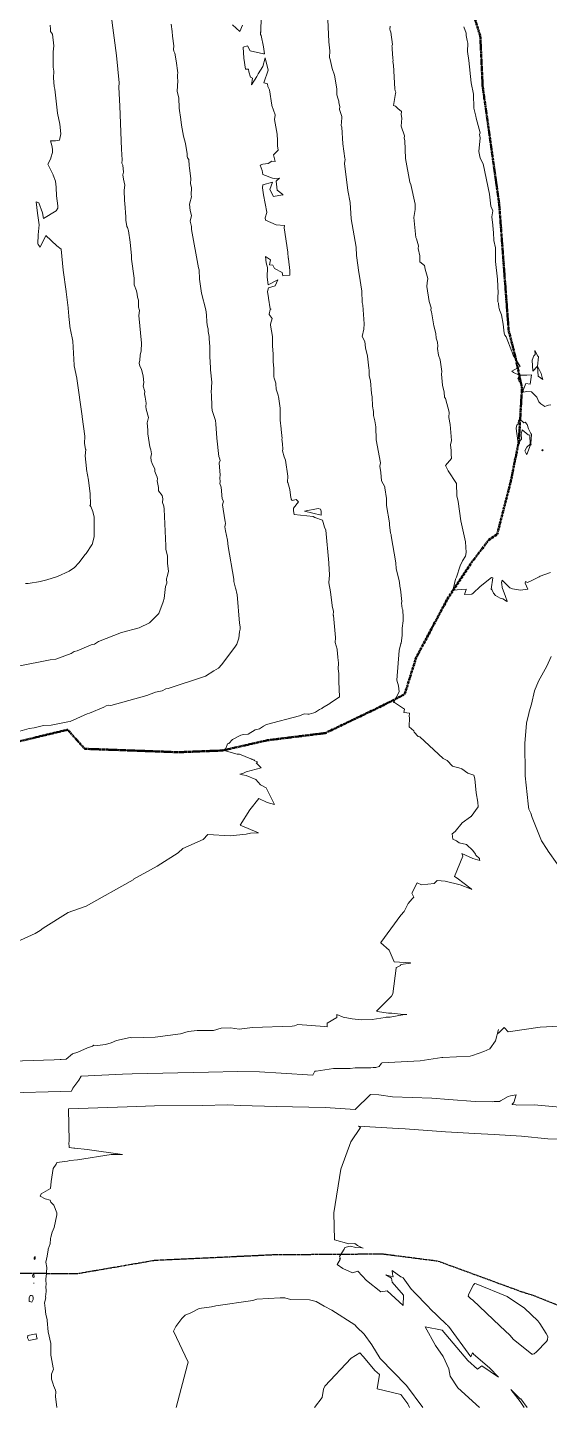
# Model space of a CAD drawing. Header units: metres. Extents: x 808092 to 809616, y 9156899 to 9158040.
# Drawn here: x 808846.7 to 809027.9, y 9156899.9 to 9157378.6 of the extents above; entities that cross this region are included whole.
import ezdxf

# ---------------------------------------------------------------- set-up
doc = ezdxf.new("R2010")
doc.units = ezdxf.units.M
doc.linetypes.add('ACAD_ISO08W100', pattern=[36, 24, -3, 6, -3])
doc.linetypes.add('PHANTOM2', pattern=[1.25, 0.625, -0.125, 0.125, -0.125, 0.125, -0.125])
doc.layers.add('AA L BOT', color=148, linetype='ACAD_ISO08W100')
doc.layers.add('C-TOPO-MAJR', color=9, linetype='Continuous')

msp = doc.modelspace()

# ---------------------------------------------------------------- linework, layer by layer
at = {"layer": 'AA L BOT', "color": 11, "linetype": 'PHANTOM2', "lineweight": 50, "flags": 128}
msp.add_lwpolyline([(809009.76, 9157202.86), (809014.54, 9157221.4), (809017.27, 9157235.2), (809018.36, 9157253.51), (809016.04, 9157264.42), (809013.72, 9157273.55), (809010.43, 9157317.5), (809004.7, 9157358.17), (809003.88, 9157375.54), (809001.56, 9157383.03), (808999.38, 9157413.85), (808997.46, 9157438.58), (808996.64, 9157444.85), (808989.68, 9157458.21), (808984.2, 9157467.93), (808976.7, 9157477.74), (808966.18, 9157491.69), (808960.72, 9157495.5), (808957.85, 9157501.09), (808948.81, 9157519.52), (808930.29, 9157538.21), (808919.72, 9157548.33), (808926.34, 9157564.44), (808941.53, 9157604.28), (808959.17, 9157651.22), (808975.82, 9157702.07), (808981.13, 9157717.28), (808980.58, 9157722.7), (808966.39, 9157741.88), (808939.93, 9157779.47), (808927.82, 9157791.17), (808904.71, 9157818.16), (808893.41, 9157829.72), (808866.84, 9157842.09), (808842.32, 9157851.69), (808817.56, 9157854.75), (808802.36, 9157852.79), (808789.98, 9157845.57), (808763, 9157811.51), (808742.78, 9157790.32), (808735.94, 9157780.28), (808724.4, 9157768.47), (808717.86, 9157758.74), (808710.35, 9157750.68), (808693.91, 9157731.58), (808681.39, 9157715.32), (808677.62, 9157704.31), (808672.61, 9157687.91), (808671.77, 9157677.18), (808672.47, 9157662.31), (808684.4, 9157645.86), (808698.32, 9157634.19), (808700.2, 9157605.97), (808695.24, 9157580.72), (808687.14, 9157556.16), (808680.76, 9157531.9), (808679.2, 9157507.34), (808676.36, 9157478.97), (808669.41, 9157453.99), (808665.72, 9157432.87), (808657.34, 9157401.65), (808651.95, 9157389.6), (808627.39, 9157376.81), (808613.63, 9157368.16), (808599.41, 9157357.21), (808589.63, 9157343.18), (808579.91, 9157324.84), (808565.92, 9157300.21), (808551.85, 9157274.81), (808547.84, 9157261.07), (808549.32, 9157250.14), (808556.53, 9157238.48), (808562.01, 9157228.25), (808573.12, 9157208.61), (808582.2, 9157194.93), (808600.88, 9157177.56), (808621.74, 9157158.62), (808629.84, 9157151.16), (808635.95, 9157144.12), (808668.13, 9157132.22), (808682.11, 9157128.83), (808705.18, 9157127.22), (808727.24, 9157125.01), (808744.34, 9157126.48), (808754.77, 9157125.31), (808764.18, 9157125.45), (808769.03, 9157127.8), (808780.93, 9157127.95), (808797.59, 9157127.66), (808824.19, 9157126.92), (808834.92, 9157128.83), (808860.61, 9157135), (808866.51, 9157128.37), (808899.13, 9157127.19), (808914.32, 9157127.78), (808929.8, 9157131.31), (808950.06, 9157133.82), (808969.68, 9157143.23), (808977.61, 9157147.31), (808981.62, 9157160.05), (808992.52, 9157180.45), (809000.83, 9157192.98), (809006.88, 9157200.89)], close=True, dxfattribs=at)
at = {"layer": 'AA L BOT', "color": 11, "linetype": 'PHANTOM2', "flags": 128}
msp.add_lwpolyline([(808580.24, 9156899.9), (808592.26, 9156916.61), (808602.76, 9156927.96), (808614.3, 9156936.56), (808635.12, 9156949.47), (808656.34, 9156960.35), (808689.22, 9156975.49), (808702.48, 9156977.55), (808728.85, 9156982.9), (808764.33, 9156985.64), (808777.53, 9156983.72), (808785.78, 9156974.92), (808796.79, 9156968.6), (808806.14, 9156959.53), (808819.06, 9156951.84), (808833.09, 9156946.61), (808863.72, 9156946.31), (808890.95, 9156950.98), (808932.2, 9156952.91), (808969.88, 9156953.18), (808989.13, 9156950.71), (809018.42, 9156939.98), (809018.98, 9156939.88), (809019.91, 9156939.52), (809022.15, 9156938.83), (809026.4, 9156937.17), (809029.47, 9156935.95), (809030.28, 9156935.65), (809031.56, 9156935.22), (809034.85, 9156933.83), (809035.39, 9156933.62), (809035.73, 9156933.52), (809036.96, 9156933.03), (809038.77, 9156932.1), (809038.92, 9156932.01), (809042.44, 9156930.38), (809042.86, 9156930.11), (809045.31, 9156929.03), (809045.9, 9156928.69), (809048.1, 9156927.69), (809049.15, 9156927.1), (809050.92, 9156926.36), (809052.61, 9156925.51), (809054.55, 9156924.43), (809055.93, 9156923.78), (809057.85, 9156922.91), (809058.82, 9156922.45), (809061.03, 9156921.48), (809063.11, 9156920.64), (809063.82, 9156920.26), (809064, 9156920.08), (809066.63, 9156918.47), (809068.04, 9156917.4), (809070.98, 9156915.93), (809075.22, 9156913.34), (809078.01, 9156911.49), (809078.54, 9156911.24), (809086.03, 9156907.43), (809088.01, 9156906.43), (809095.09, 9156902.75), (809096.85, 9156901.55), (809099.32, 9156900.14), (809099.77, 9156899.9)], dxfattribs=at)
at = {"layer": 'C-TOPO-MAJR', "color": 9, "linetype": 'Continuous', "lineweight": 5}
for points, elevation in [([(808837.62, 9157019.85), (808855.9, 9157020.51), (808858.36, 9157020.6), (808857.99, 9157020.63), (808860.07, 9157020.74), (808862.29, 9157022.58), (808864.16, 9157023.15), (808867.54, 9157024.64), (808869.27, 9157025.22), (808869.73, 9157025.53), (808870.93, 9157025.5), (808873.69, 9157025.84), (808875.72, 9157026.32), (808877.6, 9157027.18), (808882.3, 9157028.17), (808882.6, 9157028.15), (808890.99, 9157028.37), (808899.82, 9157029.46), (808902.42, 9157030.28), (808905.57, 9157030.61), (808911.27, 9157030.67), (808913.94, 9157031.42), (808917.19, 9157031.55), (808920.12, 9157031.14), (808924.83, 9157031.69), (808938.59, 9157032.17), (808939.36, 9157032.31), (808940.52, 9157032.76), (808949.79, 9157032.04), (808950.7, 9157031.87), (808950.68, 9157033.15), (808954.05, 9157035.11), (808954.11, 9157036.25), (808956.31, 9157035.25), (808959.42, 9157034.65), (808962.62, 9157034.33), (808966.33, 9157034.48), (808970.85, 9157035.12), (808971.18, 9157035.25), (808971.58, 9157035.23), (808972.54, 9157035.32), (808976.91, 9157036.11), (808976.94, 9157036.12), (808978.36, 9157036.24), (808977.18, 9157036.22), (808977.16, 9157036.23), (808973.18, 9157036.66), (808971.99, 9157036.7), (808968.07, 9157037.26), (808967.88, 9157037.35), (808973.1, 9157042.59), (808973.54, 9157043.39), (808974.7, 9157052.29), (808974.65, 9157052.47), (808974.83, 9157052.51), (808976.15, 9157053.25), (808976.31, 9157053.58), (808979.6, 9157053.96), (808979.6, 9157054.12), (808973.99, 9157054.46), (808972.19, 9157058.57), (808969.37, 9157061.08), (808969.35, 9157061.11), (808969.34, 9157061.13), (808969.35, 9157061.14), (808969.36, 9157061.15), (808976.26, 9157070.67), (808977.39, 9157071.99), (808978.81, 9157074.67), (808980.17, 9157076.36), (808980.83, 9157076.96), (808980.06, 9157078.31), (808981.96, 9157081.86), (808983.52, 9157081.22), (808987.86, 9157081.68), (808988.88, 9157082.72), (808991.64, 9157082.43), (808996.89, 9157081.19), (809000.52, 9157079.8), (809000.6, 9157079.81), (809000.61, 9157079.8), (809000.89, 9157079.6), (809000.66, 9157079.83), (808995.9, 9157083.51), (808994.94, 9157084.06), (808997.83, 9157091.16), (808997.59, 9157091.77), (808997.44, 9157092), (809001.32, 9157090.33), (809003.68, 9157089.6), (809003.59, 9157090.02), (809003.59, 9157090.35), (809002.31, 9157091.52), (809002.17, 9157091.86), (809001.23, 9157093.1), (808999.11, 9157095.16), (808996.52, 9157095.78), (808995.63, 9157096.44), (808994.32, 9157096.97), (808994.06, 9157098.85), (808995.13, 9157099.63), (808997.56, 9157102.69), (809000.51, 9157104.77), (809000.6, 9157104.88), (809000.68, 9157104.94), (809003.15, 9157108.23), (809003.06, 9157109.81), (809002.39, 9157113.09), (809001.99, 9157118), (809001.6, 9157119.27), (808999.56, 9157119.96), (808997.47, 9157121.42), (808997.22, 9157121.54), (808994.26, 9157122.37), (808992.4, 9157124.32), (808991.02, 9157125.06), (808982.85, 9157132.58), (808982.34, 9157132.6), (808980.91, 9157134.18), (808980.82, 9157134.55), (808979.17, 9157135.99), (808979.17, 9157136), (808979.18, 9157136.05), (808979.26, 9157139.2), (808979.17, 9157139.58), (808979.27, 9157140.72), (808977.44, 9157141.01), (808977.31, 9157141), (808977.27, 9157140.98), (808977.51, 9157142.1), (808974.11, 9157144.38), (808973.97, 9157144.44), (808973.94, 9157144.43), (808973.86, 9157144.44), (808973.75, 9157144.59), (808973.9, 9157144.69), (808973.96, 9157144.75), (808975.75, 9157148.13), (808975.47, 9157150.2), (808974.89, 9157152.23), (808975.73, 9157162.43), (808976.27, 9157164.87), (808976.35, 9157165.02), (808976.76, 9157167.63), (808976.74, 9157170.27), (808977.09, 9157172.77), (808977.13, 9157173.94), (808976.96, 9157176.57), (808976.79, 9157177.09), (808976.57, 9157178.86), (808976.62, 9157179.49), (808976.15, 9157183.7), (808976.02, 9157184.04), (808975.66, 9157186.7), (808974.69, 9157190.82), (808974.52, 9157192.91), (808972.93, 9157202.27), (808972.9, 9157202.68), (808972.69, 9157203.13), (808972.3, 9157206.06), (808972.31, 9157206.76), (808971.27, 9157212.82), (808971.33, 9157215.19), (808970.69, 9157218.92), (808970.72, 9157219.3), (808969.52, 9157221.34), (808969.37, 9157224.24), (808969.03, 9157226.46), (808969.21, 9157227.58), (808967.74, 9157235.59), (808967.6, 9157240.02), (808967.29, 9157242.2), (808966.85, 9157244), (808966.83, 9157245.41), (808966.42, 9157247.21), (808966.29, 9157250.46), (808966.1, 9157251.58), (808965.76, 9157256.06), (808965.33, 9157257.71), (808965.27, 9157259.7), (808965.12, 9157260.42), (808964.7, 9157264.62), (808964.02, 9157267.51), (808963.76, 9157269.66), (808962.9, 9157271.45), (808963.4, 9157273.95), (808963.5, 9157275.74), (808963.05, 9157282.31), (808962.86, 9157283.22), (808962.73, 9157287.16), (808961.82, 9157293), (808961.65, 9157293.65), (808960.9, 9157299.51), (808960.79, 9157302.43), (808959.02, 9157312.26), (808958.68, 9157317.83), (808957.88, 9157322), (808956.75, 9157331.36), (808956.96, 9157332.91), (808956.79, 9157333.11), (808956.17, 9157338.19), (808955.75, 9157344), (808955.53, 9157344.57), (808955.56, 9157344.95), (808955.69, 9157345.46), (808955.81, 9157347.7), (808955.02, 9157350.09), (808955.05, 9157351.22), (808954.79, 9157352.49), (808954.81, 9157352.99), (808954.49, 9157353.71), (808954.08, 9157355.29), (808954.08, 9157357.27), (808953.29, 9157362), (808952.42, 9157364.37), (808951.77, 9157367.49), (808951.56, 9157368.2), (808951.63, 9157370.51), (808951.57, 9157371.55), (808951.24, 9157373.59), (808950.66, 9157386.49)], 2860), ([(808842.95, 9157061.43), (808849.31, 9157064.3), (808851.03, 9157065.34), (808852.11, 9157066.17), (808860.82, 9157071.54), (808866.38, 9157073.56), (808866.81, 9157073.65), (808883.36, 9157082.92), (808883.5, 9157083.17), (808891.73, 9157087.66), (808898.94, 9157092.31), (808900.62, 9157093.79), (808907.66, 9157096.93), (808909.23, 9157098.67), (808917.03, 9157098.2), (808922.61, 9157098.76), (808924.04, 9157099.15), (808926.91, 9157099.24), (808920.51, 9157101.83), (808923.81, 9157107.15), (808926.92, 9157111.09), (808929.9, 9157109.78), (808932.41, 9157109.1), (808929.52, 9157114.8), (808927.57, 9157115.92), (808925.9, 9157117.67), (808922.59, 9157119.06), (808921.34, 9157119.29), (808920.33, 9157119.58), (808921.66, 9157119.92), (808922.61, 9157120.39), (808927.75, 9157121.74), (808926.06, 9157123.48), (808926.63, 9157123.76), (808925.08, 9157124.42), (808925.58, 9157124.43), (808924.72, 9157124.67), (808924.5, 9157124.79), (808924.37, 9157124.85), (808924.24, 9157124.84), (808920.21, 9157126.55), (808919.41, 9157126.53), (808914.92, 9157127.74), (808914.35, 9157127.72), (808915.49, 9157128.5), (808916.09, 9157130.07), (808916.55, 9157130.24), (808917.81, 9157131.61), (808920.77, 9157133.08), (808921.71, 9157133.34), (808923.27, 9157133.5), (808925.75, 9157134.96), (808927.22, 9157135.31), (808928.56, 9157136.26), (808929.61, 9157136.86), (808941.07, 9157139.86), (808942.77, 9157140.46), (808943.97, 9157140.35), (808944.44, 9157140.38), (808946.09, 9157140.9), (808946.27, 9157141), (808946.6, 9157141.09), (808947.99, 9157142.05), (808948.88, 9157142.38), (808949.09, 9157142.57), (808951.6, 9157144.1), (808951.73, 9157144.18), (808955.04, 9157146.37), (808954.79, 9157151.77), (808954.78, 9157151.78), (808954.76, 9157154.45), (808954.5, 9157156.1), (808954.61, 9157158.09), (808954.6, 9157158.14), (808954.4, 9157160), (808954.4, 9157160.14), (808954.16, 9157162.75), (808954.15, 9157162.81), (808954.14, 9157162.93), (808953.46, 9157165.26), (808953.59, 9157166.92), (808953.58, 9157166.95), (808953.59, 9157167.03), (808952.87, 9157174.62), (808952.84, 9157174.74), (808952.86, 9157176.15), (808952.49, 9157177.88), (808952.49, 9157178.13), (808951.89, 9157182.78), (808951.89, 9157182.88), (808951.24, 9157185.9), (808951.25, 9157186.06), (808951.51, 9157188.65), (808951.49, 9157188.7), (808951.27, 9157192.7), (808951.28, 9157192.84), (808950.24, 9157204.17), (808949.77, 9157205.28), (808949.77, 9157205.29), (808949.04, 9157207.68), (808946.4, 9157208.63), (808945.88, 9157208.91), (808939.25, 9157209.65), (808939.04, 9157210.87), (808939.01, 9157211.89), (808940.79, 9157214.02), (808939.93, 9157214.82), (808938.55, 9157214.49), (808938.21, 9157214.99), (808938.19, 9157215.04), (808938, 9157216.3), (808937.98, 9157216.35), (808937.77, 9157218.35), (808937.77, 9157218.35), (808937, 9157220.81), (808936.98, 9157220.88), (808936.99, 9157223), (808936.2, 9157228.52), (808935.75, 9157229.65), (808935.22, 9157231.77), (808935.27, 9157232.28), (808935.18, 9157234.13), (808934.97, 9157235.84), (808935.03, 9157236.06), (808934.73, 9157239.11), (808934.75, 9157239.41), (808934.37, 9157242.33), (808934.43, 9157246.27), (808934.35, 9157246.57), (808933.81, 9157250.56), (808933.72, 9157250.79), (808933.71, 9157251.04), (808933.04, 9157253.14), (808932.88, 9157254.98), (808932.83, 9157255.22), (808932.29, 9157256.94), (808932.2, 9157257.46), (808932.21, 9157260.36), (808931.9, 9157262.67), (808932, 9157265.34), (808931.67, 9157268.02), (808931.67, 9157271.45), (808931.02, 9157275.29), (808930.99, 9157275.64), (808931.57, 9157277.6), (808930.61, 9157279.02), (808930.61, 9157279.14), (808930.92, 9157280.75), (808931.29, 9157280.83), (808931.2, 9157280.94), (808930.91, 9157280.95), (808930.33, 9157284.71), (808930.28, 9157284.81), (808929.97, 9157286.96), (808930.35, 9157288.29), (808932.66, 9157289.03), (808933.54, 9157291.07), (808930.27, 9157289.34), (808929.86, 9157292.04), (808930, 9157295.36), (808929.53, 9157296.9), (808929.32, 9157299.2), (808930.98, 9157297.97), (808930.73, 9157296.23), (808931.86, 9157296.17), (808932.37, 9157295.04), (808935.04, 9157293.56), (808935.3, 9157292.5), (808937.73, 9157292.67), (808937.71, 9157294.3), (808937.23, 9157298.4), (808937.28, 9157298.51), (808937.27, 9157298.58), (808937.2, 9157298.57), (808937.06, 9157300.7), (808935.79, 9157309.12), (808935.86, 9157309.89), (808933.01, 9157310.16), (808929.31, 9157311.73), (808929.23, 9157312.59), (808929.75, 9157314.42), (808929.75, 9157314.48), (808928.61, 9157320.57), (808928.3, 9157322.92), (808928.42, 9157324), (808931.67, 9157324.9), (808930.77, 9157322.42), (808932.1, 9157319.91), (808935.24, 9157320.51), (808935.3, 9157320.47), (808935.36, 9157320.64), (808935.36, 9157320.65), (808935.35, 9157320.68), (808933.37, 9157322.17), (808933.03, 9157325.32), (808933.26, 9157325.46), (808934.14, 9157326.35), (808933.11, 9157326.15), (808931.74, 9157326.36), (808928.34, 9157327.59), (808928.12, 9157328.95), (808927.49, 9157330.87), (808928.37, 9157331.17), (808930.19, 9157331.46), (808931.51, 9157332.28), (808932.62, 9157332.08), (808932.04, 9157334.43), (808933.64, 9157336.07), (808933.42, 9157337.51), (808933.47, 9157339.29), (808933.45, 9157339.34), (808933.35, 9157341.56), (808932.47, 9157346.7), (808932.44, 9157346.81), (808932.66, 9157348.09), (808932.66, 9157348.24), (808931.53, 9157351.57), (808931.53, 9157351.62), (808930.67, 9157356.93), (808930.07, 9157358.08), (808930.01, 9157359.03), (808928.73, 9157359.35), (808930.26, 9157363.81), (808929.19, 9157368.05), (808928.35, 9157365.07), (808926.72, 9157362.51), (808926.29, 9157361.56), (808924.43, 9157358.66), (808924.82, 9157361), (808924.12, 9157361.39), (808923.49, 9157363.21), (808923.38, 9157364.14), (808922.36, 9157364.13), (808921.75, 9157367.99), (808921.56, 9157371.75), (808923.04, 9157372.27), (808923.93, 9157370.46), (808928.62, 9157369.42), (808928.91, 9157369.48), (808928.64, 9157371.9), (808927.82, 9157375.84), (808927.57, 9157376.19), (808927.57, 9157377.1), (808927.71, 9157376.89), (808927.84, 9157382.53)], 2870), ([(808843.42, 9157157.05), (808854.51, 9157159.29), (808856.49, 9157159.45), (808861.81, 9157161.49), (808862.85, 9157162.07), (808863.84, 9157162.36), (808868.74, 9157164.43), (808869.91, 9157164.68), (808871.32, 9157165.62), (808879.27, 9157168.75), (808885.38, 9157170.33), (808889.06, 9157172.07), (808892.2, 9157175.3), (808893.8, 9157179.36), (808894.05, 9157180.5), (808894.59, 9157184.65), (808894.98, 9157185.83), (808894.97, 9157187.34), (808895.29, 9157188.51), (808895.58, 9157189.95), (808895.24, 9157192.71), (808895.22, 9157195.19), (808895.05, 9157196.28), (808894.68, 9157197.52), (808894.71, 9157198.84), (808894.13, 9157211.52), (808893.97, 9157212.54), (808893.56, 9157213.81), (808893.69, 9157215.11), (808893.36, 9157216.26), (808892.14, 9157217.85), (808892.09, 9157219.07), (808891.95, 9157220.18), (808891.62, 9157221.38), (808891.76, 9157222.05), (808891.64, 9157222.61), (808891.29, 9157223.37), (808890.85, 9157224.55), (808890.89, 9157225.39), (808889.93, 9157227.39), (808889.61, 9157228.29), (808889.51, 9157229.54), (808889.71, 9157230.72), (808889.44, 9157232.05), (808889.11, 9157233.09), (808888.42, 9157237.66), (808888.49, 9157238.92), (808888.18, 9157241.45), (808888.72, 9157243.3), (808887.89, 9157246.16), (808887.73, 9157247.15), (808887.8, 9157248.26), (808887.52, 9157250.39), (808887.23, 9157251.47), (808887.34, 9157252.37), (808886.85, 9157254.21), (808886.99, 9157255.44), (808886.78, 9157257.62), (808886.28, 9157260.05), (808885.63, 9157261.11), (808885.46, 9157262.16), (808885.66, 9157263.16), (808885.81, 9157264.94), (808886.07, 9157266.45), (808886.21, 9157269.1), (808885.36, 9157278.64), (808885.51, 9157280.47), (808885.18, 9157281.61), (808885.15, 9157283.95), (808884.82, 9157284.99), (808884.71, 9157286.13), (808884.45, 9157287.22), (808883.67, 9157289.33), (808883.64, 9157291.62), (808882.75, 9157298.22), (808882.73, 9157299.44), (808882.33, 9157304.17), (808881.69, 9157308.1), (808881.35, 9157309.21), (808881.12, 9157309.59), (808880.84, 9157311.76), (808880.85, 9157312.89), (808880.49, 9157317.59), (808880.32, 9157318.61), (808880.21, 9157322.21), (808880.4, 9157323.91), (808879.96, 9157325.99), (808879.81, 9157327.45), (808879.93, 9157328.38), (808879.74, 9157330.82), (808879.38, 9157331.53), (808879.5, 9157332.72), (808879.34, 9157336.4), (808878.75, 9157351.36), (808878.33, 9157357.92), (808878.45, 9157359.41), (808877.5, 9157368.86), (808875.7, 9157382.83)], 2890), ([(808843.96, 9157134.45), (808847.25, 9157135.4), (808848.96, 9157135.62), (808852.19, 9157136.47), (808854.85, 9157136.61), (808860.65, 9157137.68), (808861.45, 9157137.89), (808867.42, 9157140.49), (808868.23, 9157140.71), (808873.19, 9157142.76), (808873.92, 9157143.3), (808874.83, 9157143.48), (808875.64, 9157143.4), (808888.11, 9157146.83), (808891.13, 9157147.98), (808893.4, 9157148.51), (808894.71, 9157149.13), (808895.49, 9157149.27), (808908.41, 9157153.54), (808911.3, 9157155.47), (808912.98, 9157156.4), (808914.08, 9157157.59), (808918.86, 9157163.93), (808919.29, 9157164.65), (808920.09, 9157166.7), (808920.32, 9157168.98), (808920.53, 9157169.83), (808920.53, 9157170.67), (808920.3, 9157171.99), (808919.42, 9157181.89), (808919.21, 9157182.73), (808919.09, 9157183.39), (808918.84, 9157184.09), (808918.3, 9157186.43), (808918.26, 9157187.23), (808916.29, 9157198.54), (808916.08, 9157200.71), (808915.41, 9157203.93), (808915.21, 9157205.43), (808915.46, 9157206.52), (808915.34, 9157207.17), (808915.17, 9157207.8), (808914.35, 9157213.01), (808914.69, 9157214.25), (808914.27, 9157215.11), (808913.85, 9157219.18), (808913.43, 9157220.45), (808913.54, 9157220.95), (808913.48, 9157222.33), (808913.55, 9157223.31), (808913.16, 9157227.57), (808913.5, 9157228.44), (808913.37, 9157229.16), (808913.14, 9157229.8), (808912.4, 9157236.19), (808912.1, 9157241.13), (808911.9, 9157242.23), (808910.79, 9157245.72), (808910.6, 9157247), (808910.51, 9157251.28), (808910.4, 9157251.95), (808910.6, 9157255.53), (808910.18, 9157259.81), (808910.24, 9157260.55), (808909.92, 9157264.51), (808909.98, 9157267.77), (808909.75, 9157270.68), (808909.78, 9157271.45), (808909.44, 9157273.11), (808909.38, 9157274.02), (808909.14, 9157274.79), (808908.88, 9157276.36), (808908.75, 9157278.96), (808908.58, 9157280.6), (808907.09, 9157286.4), (808906.39, 9157291.34), (808906.21, 9157294.48), (808905.99, 9157295.23), (808903.62, 9157308.54), (808903.57, 9157309.55), (808903.12, 9157311.4), (808903.6, 9157313.39), (808903.15, 9157315.16), (808902.92, 9157317.26), (808903.3, 9157318.54), (808903.35, 9157319.03), (808903.54, 9157319.81), (808903.43, 9157320.55), (808903.57, 9157322.98), (808903.29, 9157324.52), (808903.32, 9157326.12), (808902.95, 9157329.93), (808902.74, 9157330.62), (808902.68, 9157332.76), (808902.25, 9157333.41), (808902.09, 9157333.99), (808902.09, 9157334.81), (808901.57, 9157338.3), (808900.77, 9157340.84), (808900.08, 9157344.73), (808899.95, 9157346.67), (808899.36, 9157350.58), (808899.24, 9157354.25), (808898.93, 9157355.02), (808898.64, 9157356.54), (808898.84, 9157360.05), (808898.71, 9157361.29), (808898.76, 9157362.16), (808898.87, 9157362.87), (808898.3, 9157366.98), (808897.78, 9157369.72), (808897.5, 9157370.37), (808897.32, 9157370.96), (808897.41, 9157372.24), (808897, 9157375.61), (808896.91, 9157377.16), (808896.58, 9157379.75)], 2880), ([(808845.96, 9157185.69), (808846.87, 9157185.67), (808851.12, 9157186.37), (808851.48, 9157186.49), (808853.37, 9157186.96), (808857.02, 9157188.18), (808861.08, 9157189.98), (808862.94, 9157191.3), (808862.99, 9157191.32), (808864.44, 9157192.9), (808866.66, 9157195.83), (808867.01, 9157196.18), (808869.03, 9157199.15), (808869.04, 9157199.18), (808869.05, 9157199.25), (808869.82, 9157201.93), (808869.83, 9157201.97), (808869.83, 9157202.07), (808869.83, 9157202.12), (808869.81, 9157208.44), (808869.78, 9157208.69), (808869.32, 9157210.69), (808868.62, 9157212.39), (808868.24, 9157212.75), (808868.52, 9157213.03), (808868.41, 9157216.89), (808867.86, 9157221.41), (808867.86, 9157221.59), (808867.14, 9157225.23), (808867.14, 9157225.41), (808867.1, 9157225.58), (808866.65, 9157230.06), (808866.87, 9157232.19), (808866.83, 9157232.31), (808866.45, 9157234.27), (808866.5, 9157236.77), (808865.68, 9157243.49), (808865.67, 9157243.71), (808863.76, 9157256.84), (808863.76, 9157256.99), (808862.91, 9157261.28), (808862.9, 9157261.38), (808862.9, 9157261.42), (808862.37, 9157269.73), (808861.56, 9157273.77), (808861.57, 9157273.86), (808861.51, 9157274.01), (808860.96, 9157278.3), (808860.99, 9157278.44), (808860.79, 9157281.18), (808860.78, 9157281.28), (808860.78, 9157281.36), (808860.1, 9157286.93), (808860.08, 9157286.98), (808860.08, 9157287.03), (808858.99, 9157294.46), (808858.29, 9157301.68), (808856.79, 9157302.86), (808853.07, 9157306.47), (808851.01, 9157302.39), (808850.36, 9157303.35), (808850.27, 9157303.7), (808850.26, 9157303.72), (808850.41, 9157306.55), (808850.41, 9157306.58), (808850.41, 9157306.64), (808850.71, 9157310.16), (808850.13, 9157314.18), (808850.12, 9157314.2), (808849.69, 9157318.12), (808850.58, 9157317.79), (808851.88, 9157314.34), (808852.23, 9157312.38), (808856.65, 9157314.94), (808857.24, 9157315.87), (808857.18, 9157316.73), (808857.18, 9157316.76), (808856.68, 9157320.18), (808856.56, 9157323.07), (808856.59, 9157323.14), (808856.55, 9157323.19), (808856.35, 9157325.26), (808855.6, 9157327.31), (808855.61, 9157327.44), (808854.73, 9157329.1), (808854.69, 9157329.35), (808853.74, 9157331.19), (808854.75, 9157333.14), (808854.74, 9157333.36), (808855.31, 9157335.26), (808855.29, 9157336.36), (808855.12, 9157337.68), (808854.67, 9157339.29), (808856.36, 9157339.23), (808857.71, 9157339.46), (808858.23, 9157341.65), (808857.86, 9157345.04), (808857.06, 9157348.88), (808856.18, 9157357.15), (808855.92, 9157358.18), (808855.71, 9157361.16), (808855.81, 9157363.46), (808855.56, 9157364.83), (808855.54, 9157370.18), (808855.77, 9157372.18), (808855.38, 9157376.28), (808854.6, 9157377.19), (808854.65, 9157378.03), (808854.52, 9157379.39)], 2900), ([(808921.27, 9157379.4), (808920.42, 9157377.22), (808917.87, 9157379.55)], 2870), ([(809028.29, 9157189.48), (809024.62, 9157188.31), (809024.29, 9157188.05), (809021.99, 9157186.83), (809020.23, 9157186.06), (809019.54, 9157186.42), (809019.46, 9157185.81), (809020.37, 9157183.77), (809017.83, 9157183.41), (809015.05, 9157183.83), (809014.08, 9157184.24), (809012.78, 9157185.65), (809012.14, 9157186.15), (809011.47, 9157186.82), (809011.22, 9157186.09), (809011.34, 9157185.46), (809011.43, 9157184.35), (809012.68, 9157181.25), (809013.21, 9157179.57), (809013.21, 9157179.55), (809013.15, 9157179.47), (809013.02, 9157179.58), (809011.66, 9157180.34), (809010.79, 9157180.64), (809009.17, 9157181.57), (809008.51, 9157182.31), (809007.93, 9157183.66), (809007.93, 9157183.9), (809007.73, 9157183.67), (809007.6, 9157183.75), (809008.24, 9157187.7), (809007.82, 9157187.79), (809003.81, 9157184.63), (809001.46, 9157182.38), (809000.98, 9157182.02), (808998.43, 9157181.86), (808999.03, 9157183.69), (808999.01, 9157183.71), (808998.99, 9157183.74), (808994.24, 9157183.46), (808994.6, 9157184.19), (808995.3, 9157187.26), (808995.57, 9157187.89), (808996.89, 9157191.82), (808997.67, 9157193.6), (808998.73, 9157195.16), (808999.03, 9157196.44), (808998.77, 9157200.2), (808997.09, 9157207.41), (808996.23, 9157214.19), (808995.78, 9157216.17), (808995.57, 9157220.44), (808992.68, 9157224.82), (808991.74, 9157226.7), (808993.89, 9157229.1), (808993.72, 9157230.58), (808993.75, 9157231.91), (808993.51, 9157233.86), (808993.87, 9157235.3), (808993.47, 9157240.82), (808993, 9157243.32), (808993.12, 9157245.2), (808991.84, 9157249.95), (808991.4, 9157250.31), (808991.3, 9157252.05), (808990.72, 9157254.54), (808990.41, 9157258.34), (808990.58, 9157259.28), (808989.94, 9157263.33), (808989.4, 9157264.98), (808989.03, 9157267.29), (808989.15, 9157268.05), (808989.05, 9157269.4), (808988.54, 9157270.86), (808988.41, 9157272.39), (808987.71, 9157275.13), (808986.91, 9157279.99), (808986.66, 9157280.58), (808986.79, 9157281.29), (808986.17, 9157283.54), (808985.36, 9157288.79), (808985.45, 9157289.99), (808985.69, 9157291.55), (808984.73, 9157294.77), (808984.49, 9157295.99), (808982.85, 9157297.33), (808982.93, 9157298.65), (808982.85, 9157299.44), (808982.32, 9157301.93), (808982.37, 9157302.85), (808981.77, 9157305.31), (808981.55, 9157305.8), (808980.81, 9157312.72), (808981.32, 9157315.46), (808981.24, 9157317.26), (808979.78, 9157324.1), (808979.39, 9157324.93), (808977.95, 9157333.18), (808977.64, 9157339.39), (808977.39, 9157340.21), (808977.53, 9157341.02), (808976.41, 9157344.34), (808976.69, 9157347.1), (808976.44, 9157348.37), (808976.49, 9157349.48), (808975.19, 9157350.48), (808974.42, 9157351.27), (808973.71, 9157351.57), (808974.39, 9157355.73), (808974.53, 9157356.17), (808974.37, 9157356.59), (808974.17, 9157357.32), (808973.76, 9157365.5), (808973.49, 9157366.76), (808973.58, 9157367.12), (808973.47, 9157367.83), (808973.23, 9157371.16), (808973.33, 9157371.9), (808973.12, 9157372.14), (808973.34, 9157372.67), (808972.84, 9157376.98), (808972.53, 9157377.53), (808972.49, 9157378.04), (808972.56, 9157379.08)], 2850), ([(809028.34, 9157247.72), (809027.61, 9157247.58), (809026.82, 9157247.31), (809026.31, 9157247.09), (809024.89, 9157248.07), (809024.22, 9157248.79), (809023.51, 9157250.36), (809021.65, 9157252.21), (809020.05, 9157252.3), (809018.89, 9157252.13), (809018.77, 9157252.81), (809019.71, 9157255.14), (809021.23, 9157254.84), (809021.62, 9157258.15), (809020.06, 9157257.94), (809017.34, 9157258), (809015.43, 9157258.86), (809014.86, 9157259.34), (809014.85, 9157259.36), (809014.85, 9157259.38), (809017.75, 9157260.99), (809015.25, 9157264.92), (809014.9, 9157266.01), (809014.8, 9157266.17), (809012.91, 9157271.33), (809012.37, 9157271.91), (809012.17, 9157272.56), (809011.82, 9157275.7), (809011.21, 9157278.91), (809010.59, 9157280.66), (809010.48, 9157281.21), (809010.31, 9157281.42), (809010.17, 9157282.98), (809009.99, 9157283.44), (809009.98, 9157285.39), (809010.08, 9157286.46), (809009.81, 9157291.26), (809009.11, 9157297.47), (809009.15, 9157302.15), (809008.55, 9157304.7), (809008.46, 9157307.5), (809008.3, 9157308.54), (809008.24, 9157310.02), (809007.83, 9157312.86), (809008.19, 9157314.94), (809007.51, 9157316.66), (809007.06, 9157320.77), (809004.87, 9157331.25), (809003.81, 9157333.22), (809003.38, 9157335.58), (809003.8, 9157340.27), (809003.68, 9157340.87), (809003.64, 9157341.49), (809003.84, 9157342.05), (809002.46, 9157347.13), (809002.36, 9157347.84), (809001.67, 9157350.62), (809001.52, 9157355.52), (809000.72, 9157359.41), (808999.95, 9157367.15), (808999.4, 9157370.32), (808999.55, 9157373.2), (808999.34, 9157374.03), (808998.99, 9157375.82), (808999.03, 9157376.67), (808998.17, 9157378.78)], 2840), ([(809030.52, 9157088.44), (809027.45, 9157092.84), (809027.13, 9157093.43), (809025.18, 9157096.45), (809021.88, 9157104.55), (809021.41, 9157106.05), (809020.71, 9157107.46), (809020.46, 9157109.19), (809020.47, 9157109.25), (809019.47, 9157118.94), (809019.51, 9157120.02), (809019.31, 9157129.94), (809019.36, 9157130.23), (809019.94, 9157137.25), (809020.69, 9157140.57), (809020.8, 9157141.25), (809021.62, 9157143.81), (809022.75, 9157148.43), (809024.05, 9157151.8), (809027.01, 9157157.02), (809028.49, 9157160.38)], 2850), ([(808840.72, 9157009.01), (808858.19, 9157009.5), (808861.89, 9157009.64), (808862.41, 9157010.65), (808864.48, 9157013.4), (808865.34, 9157014.78), (808879.61, 9157015.54), (808882.95, 9157015.62), (808909.48, 9157016.23), (808919.61, 9157016.4), (808927.16, 9157016.29), (808934.71, 9157015.86), (808945.76, 9157015.19), (808946.45, 9157016.51), (808946.62, 9157016.57), (808946.87, 9157016.59), (808952.9, 9157017.44), (808958.72, 9157017.48), (808960.46, 9157017.73), (808965.87, 9157017.67), (808966.72, 9157017.86), (808967.6, 9157017.86), (808968.82, 9157018.19), (808969.57, 9157019.33), (808969.86, 9157019.4), (808982.96, 9157020.15), (808990.53, 9157021.25), (808990.9, 9157021.34), (809000.31, 9157021.77), (809001.14, 9157021.95), (809005.07, 9157023.37), (809007.17, 9157024.31), (809009.17, 9157027.02), (809010.15, 9157031.02), (809009.89, 9157029.7), (809010.17, 9157029.69), (809012.02, 9157031.63), (809012.2, 9157031.65), (809012.24, 9157031.55), (809013.59, 9157030.17), (809024.67, 9157031.77), (809031.3, 9157032.21)], 2850), ([(808856.83, 9156899.9), (808856.36, 9156903.65), (808856.53, 9156905.33), (808856.37, 9156905.93), (808855.69, 9156907.49), (808855.58, 9156908.01), (808854.96, 9156909.66), (808854.97, 9156911.45), (808855.64, 9156913.13), (808855.58, 9156913.67), (808854.84, 9156917.41), (808854.78, 9156918.05), (808854.74, 9156921.73), (808854.7, 9156922.07), (808853.83, 9156926.11), (808853.51, 9156930.09), (808853.53, 9156930.42), (808852.98, 9156932.18), (808852.83, 9156934.32), (808852.57, 9156936.13), (808853.02, 9156937.92), (808852.91, 9156938.27), (808853.09, 9156940.13), (808853.03, 9156942.1), (808853.08, 9156942.33), (808853, 9156944.43), (808853.23, 9156946.34), (808853.3, 9156946.65), (808853.35, 9156948.47), (808853.05, 9156950.33), (808853.5, 9156952.41), (808853.8, 9156954.54), (808853.86, 9156954.85), (808854.55, 9156956.67), (808854.68, 9156958.53), (808854.73, 9156958.92), (808855.22, 9156960.68), (808855.94, 9156962.36), (808856.86, 9156966.66), (808856.84, 9156967.39), (808855.79, 9156970.04), (808855.37, 9156970.54), (808854.75, 9156971.15), (808854.47, 9156971.74), (808852.79, 9156972.26), (808851.08, 9156973.13), (808851.43, 9156973.99), (808854.63, 9156975.82), (808854.83, 9156978.24), (808855.58, 9156982.81), (808856.66, 9156984.29), (808856.81, 9156984.85), (808860.59, 9156985.36), (808861.3, 9156985.54), (808864.02, 9156985.73), (808875.7, 9156987.67), (808879.44, 9156987.67), (808879.47, 9156987.66), (808879.64, 9156987.68), (808867.37, 9156989.38), (808863.08, 9156989.85), (808862.78, 9156989.86), (808861.13, 9156990.08), (808861.15, 9156990.39), (808860.98, 9156991.55), (808861.08, 9156992.27), (808860.84, 9157003.53), (808881.29, 9157004.22), (808890.75, 9157004.56), (808907.26, 9157004.66), (808916.26, 9157004.92), (808920.53, 9157004.68), (808933.17, 9157004.29), (808938.67, 9157004.21), (808949.98, 9157003.98), (808960.48, 9157003.21), (808965.73, 9157008.42), (808968.68, 9157008.36), (808973.41, 9157007.63), (808987.05, 9157007.21), (808992.97, 9157006.7), (809002.13, 9157006.01), (809008.03, 9157005.87), (809008.7, 9157006.01), (809010.53, 9157006.07), (809010.88, 9157006.23), (809013.57, 9157007.72), (809014.4, 9157007.99), (809016.34, 9157008.33), (809015.53, 9157005.7), (809014.89, 9157005.13), (809014.96, 9157005.01), (809016.19, 9157004.83), (809016.57, 9157004.8), (809022.59, 9157004.85), (809035.27, 9157003.74)], 2840), ([(809003.65, 9156899.9), (808996.05, 9156906.73), (808993.37, 9156910.71), (808992.98, 9156913.33), (808990.99, 9156917.54), (808988.37, 9156921.36), (808984.77, 9156927.82), (808990.61, 9156926.71), (808999.52, 9156916.15), (809002.93, 9156913.12), (809004.39, 9156914.37), (809010.2, 9156910.44), (809007.09, 9156913.66), (809001.57, 9156918.38), (809001.48, 9156918.49), (809001.41, 9156918.63), (809001.16, 9156918.84), (809000.64, 9156917.48), (808992.78, 9156928.08), (808992.63, 9156928.23), (808992.47, 9156928.36), (808992.32, 9156928.51), (808992.17, 9156928.65), (808992.02, 9156928.82), (808986.4, 9156934.16), (808986.24, 9156934.38), (808986.18, 9156934.56), (808980.62, 9156940.21), (808980.46, 9156940.4), (808979.99, 9156940.75), (808977.06, 9156944.9), (808976.84, 9156945.02), (808976.58, 9156945.12), (808976.26, 9156945.21), (808973.26, 9156947.37), (808973.4, 9156946.14), (808973.6, 9156945.19), (808973.51, 9156945.2), (808971.08, 9156945.85), (808973.07, 9156944.73), (808973.31, 9156943.35), (808977.25, 9156938.89), (808977.05, 9156935.21), (808971.51, 9156940.32), (808969.38, 9156939.99), (808964.42, 9156943.96), (808961.37, 9156947.13), (808959.53, 9156946.64), (808956.18, 9156948.07), (808954.23, 9156949.53), (808955.19, 9156951.21), (808955.03, 9156951.59), (808955.31, 9156951.56), (808954.97, 9156952.29), (808956.57, 9156954.76), (808956.81, 9156955.39), (808958.68, 9156955.83), (808960.69, 9156955.37), (808962.75, 9156955.22), (808963.24, 9156955.09), (808962.87, 9156955.3), (808962.36, 9156955.47), (808961.27, 9156956.06), (808960.35, 9156956.81), (808958.23, 9156956.66), (808953.29, 9156958), (808953.07, 9156967.39), (808955.42, 9156982.51), (808958.98, 9156992.07), (808962.3, 9156996.99), (808961.56, 9156997.41), (808975.36, 9156996.7), (808977.83, 9156996.59), (808991.77, 9156995.46), (809002.01, 9156994.92), (809008.73, 9156994.63), (809018.18, 9156993.94), (809027.29, 9156993.12), (809037.19, 9156992.84)], 2830), ([(808983.87, 9156899.9), (808978.3, 9156907.52), (808969.16, 9156916.88), (808966.25, 9156921.61), (808963.51, 9156925.27), (808961.04, 9156927.68), (808960.32, 9156928.5), (808952.33, 9156933.63), (808949.68, 9156935.01), (808946.94, 9156936.62), (808944.58, 9156937.18), (808938.02, 9156937.3), (808935.99, 9156937.92), (808934.44, 9156937.96), (808926.32, 9156937.46), (808924.94, 9156937.04), (808912.06, 9156935.13), (808910.57, 9156934.74), (808906.22, 9156934.23), (808903.42, 9156932.68), (808901.34, 9156931.92), (808900.22, 9156930.74), (808898.12, 9156928.02), (808897.33, 9156926.35), (808902.47, 9156915.56), (808902.2, 9156914.82), (808898.27, 9156899.9)], 2840), ([(808946.27, 9156899.9), (808948.96, 9156903.32), (808949.47, 9156906.18), (808949.86, 9156907.27), (808959.07, 9156916.95), (808962.05, 9156918.85), (808963.33, 9156917.44), (808967.31, 9156912.68), (808968.85, 9156911.27), (808968.06, 9156906.3), (808976.24, 9156904.33), (808978.77, 9156901.19), (808979.31, 9156899.9)], 2840), ([(809020.11, 9156899.9), (809017.98, 9156902.88), (809017.85, 9156902.92), (809017.78, 9156902.92), (809014.51, 9156906.12), (809017.73, 9156901.98), (809019.08, 9156899.9)], 2830)]:
    msp.add_lwpolyline(points, dxfattribs=dict(at, elevation=elevation))
for points, elevation in [([(809022.11, 9157259.38), (809023.69, 9157261.11), (809024.06, 9157264.3), (809024.03, 9157264.52), (809023.91, 9157264.6), (809023.86, 9157264.63), (809022.81, 9157266.56), (809022.92, 9157265.19), (809022.44, 9157264.74), (809021.92, 9157263.2), (809022.11, 9157259.38)], 2840), ([(809024.02, 9157257.67), (809025.59, 9157256.48), (809025.33, 9157257.16), (809024.99, 9157258.57), (809023.69, 9157261.09), (809024.02, 9157257.67)], 2840), ([(809017.09, 9157256.56), (809017.33, 9157255.67), (809017.46, 9157255.74), (809017.25, 9157256.4), (809017.14, 9157257.31), (809016.96, 9157256.81), (809017.09, 9157256.56)], 2840), ([(809018.97, 9157241.47), (809017.57, 9157242.76), (809017.17, 9157242.14), (809016.94, 9157240.75), (809016.62, 9157240.76), (809016.46, 9157240.27), (809016.32, 9157239.51), (809016.97, 9157235.25), (809017.01, 9157235.08), (809016.93, 9157234.75), (809016.94, 9157234.51), (809017.51, 9157234.31), (809017.64, 9157235.17), (809018.17, 9157235.77), (809018.08, 9157237.57), (809018.41, 9157238.91), (809018.37, 9157239.01), (809020.5, 9157237.31), (809021.04, 9157237.16), (809021.18, 9157234.04), (809020.07, 9157233.02), (809019.36, 9157231.78), (809019.86, 9157230.86), (809020.04, 9157230.43), (809021.34, 9157233.77), (809021.43, 9157233.86), (809021.57, 9157233.91), (809021.38, 9157234.13), (809021.64, 9157237.36), (809021.38, 9157237.73), (809020.58, 9157239.41), (809020.1, 9157240.82), (809019.49, 9157241.68), (809018.97, 9157241.47)], 2840), ([(809025.34, 9157232.19), (809025.28, 9157231.98), (809025.52, 9157231.72), (809025.66, 9157231.94), (809025.34, 9157232.19)], 2840), ([(808942.78, 9157210.82), (808948.62, 9157209.4), (808948.66, 9157210.78), (808948.34, 9157211.47), (808947.63, 9157211.71), (808942.78, 9157210.82)], 2870), ([(808849.27, 9156951.42), (808849.36, 9156952.22), (808848.97, 9156951.77), (808848.99, 9156951.31), (808849.19, 9156951.21), (808849.27, 9156951.42)], 2840), ([(808848.67, 9156946.14), (808848.42, 9156945.49), (808848.6, 9156944.92), (808848.93, 9156945.08), (808848.83, 9156946.07), (808848.67, 9156946.14)], 2840), ([(808848.83, 9156942.87), (808848.87, 9156943.17), (808848.81, 9156942.93), (808848.81, 9156942.83), (808848.83, 9156942.86), (808848.83, 9156942.87)], 2840), ([(809001.25, 9156937.14), (809010.7, 9156928.2), (809014.26, 9156924.82), (809015.28, 9156923.58), (809021.77, 9156918.33), (809022.09, 9156918.33), (809022.56, 9156918.49), (809023.44, 9156919.2), (809026.82, 9156922.76), (809027.16, 9156923.32), (809027.34, 9156924.52), (809026.77, 9156925.57), (809024.57, 9156928.96), (809023.86, 9156929.99), (809019.21, 9156934.36), (809013.23, 9156938.37), (809002.42, 9156942.81), (809002, 9156942.92), (809001.5, 9156942.48), (808999.9, 9156939.29), (808999.71, 9156938.5), (809000.45, 9156937.71), (809001.25, 9156937.14)], 2820), ([(808847.18, 9156936.68), (808847.81, 9156936.5), (808848.15, 9156936.44), (808848.63, 9156937.36), (808848.62, 9156937.85), (808848.55, 9156938.64), (808848, 9156938.73), (808847.55, 9156938.75), (808847.22, 9156937.9), (808847.18, 9156936.68)], 2840), ([(808846.7, 9156923.98), (808846.73, 9156923.79), (808847.06, 9156923.07), (808850.03, 9156923.71), (808849.79, 9156924.46), (808849.67, 9156925.42), (808846.71, 9156924.85), (808846.7, 9156923.98)], 2840)]:
    msp.add_lwpolyline(points, close=True, dxfattribs=dict(at, elevation=elevation))

doc.saveas('drawing.dxf')
